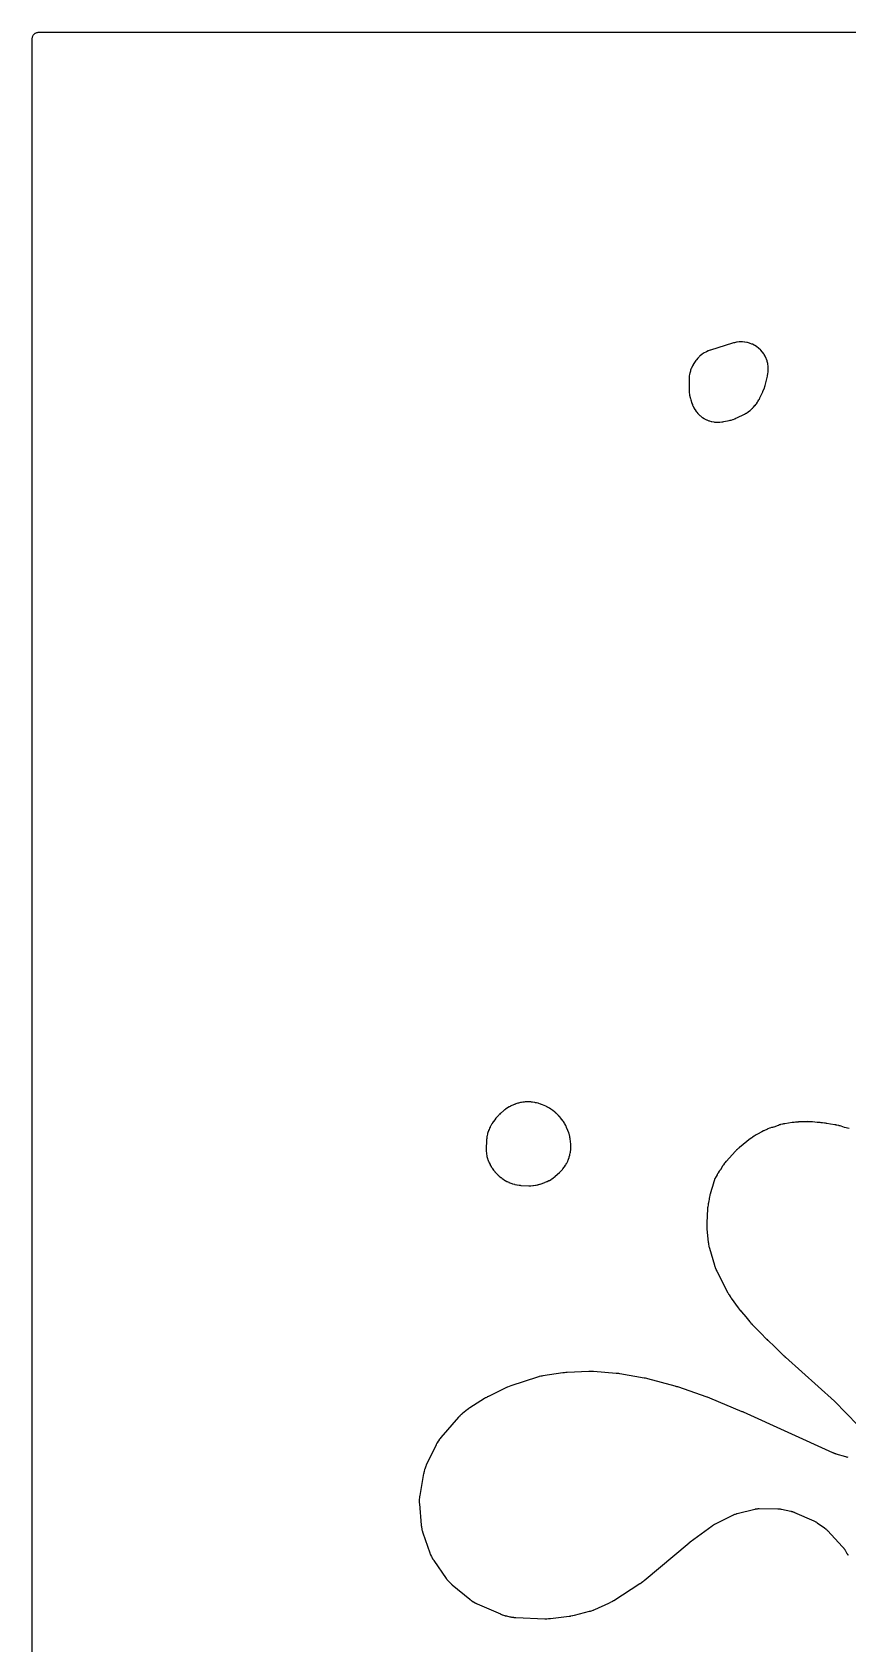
# Model space of a CAD drawing. Header units: millimetres. Extents: x 0 to 300, y 0 to 300.
# Drawn here: x -0.1 to 75.2, y 151.4 to 300.1 of the extents above; entities that cross this region are included whole.
import ezdxf

# ---------------------------------------------------------------- set-up
doc = ezdxf.new("R2010")
doc.units = ezdxf.units.MM
doc.layers.add('CUT', color=7, linetype='CONTINUOUS')

msp = doc.modelspace()

# ---------------------------------------------------------------- linework, layer by layer
at = {"layer": 'CUT'}
for points in [[(-0.0625, 1.4375), (-0.0625, 298.5625), (-0.0625, 299.4478), (-0.0589, 299.5212), (-0.0503, 299.5794), (-0.036, 299.6365), (-0.0162, 299.6918), (0.009, 299.745), (0.0392, 299.7954), (0.0743, 299.8427), (0.1137, 299.8863), (0.1573, 299.9257), (0.2046, 299.9608), (0.255, 299.991), (0.3082, 300.0162), (0.3635, 300.036), (0.4206, 300.0503), (0.4788, 300.0589), (0.5522, 300.0625), (1.4375, 300.0625), (2.5582, 300.0625), (140.0684, 300.0625), (193.3882, 300.0625)], [(75.3345, 198.9418), (74.8844, 199.0427), (74.5902, 199.1416), (74.5762, 199.1462), (74.4847, 199.1744), (74.4706, 199.1786), (74.4153, 199.1943), (74.3868, 199.2016), (74.2003, 199.2445), (74.1715, 199.2504), (74.1149, 199.2605), (74.1004, 199.2629), (74.0058, 199.2775), (73.9912, 199.2796), (73.6069, 199.3291), (73.2626, 199.4063), (73.2478, 199.4094), (73.1512, 199.4285), (73.1362, 199.4313), (73.0779, 199.4413), (73.0479, 199.4457), (72.8524, 199.4691), (72.8222, 199.472), (72.7632, 199.4761), (72.748, 199.4769), (72.6496, 199.4812), (72.6345, 199.4817), (72.3874, 199.4862), (71.9353, 199.5445), (71.9229, 199.546), (71.8426, 199.5546), (71.8302, 199.5558), (71.7818, 199.5601), (71.757, 199.5617), (71.5956, 199.569), (71.5707, 199.5696), (71.5221, 199.5698), (71.5097, 199.5697), (71.4289, 199.5684), (71.4165, 199.568), (70.6562, 199.5394), (70.6422, 199.5387), (70.5512, 199.5331), (70.5372, 199.5321), (70.4826, 199.5275), (70.4547, 199.5245), (70.3854, 199.5153), (70.2416, 199.5058), (70.2163, 199.5036), (70.167, 199.4982), (70.1543, 199.4967), (70.0724, 199.486), (70.0599, 199.4842), (69.4029, 199.3842), (69.3879, 199.3818), (69.2904, 199.3644), (69.2754, 199.3615), (69.2172, 199.3496), (69.1875, 199.3427), (68.9959, 199.2933), (68.9666, 199.2849), (68.9098, 199.2671), (68.8953, 199.2624), (68.8016, 199.2304), (68.7873, 199.2253), (68.3846, 199.0765), (68.343, 199.0669), (68.3308, 199.064), (68.2521, 199.0443), (68.24, 199.0412), (68.1929, 199.0283), (68.1689, 199.0212), (68.0163, 198.9727), (67.9694, 198.9556), (67.8214, 198.8945), (67.7985, 198.8845), (67.7542, 198.8641), (67.7429, 198.8587), (67.6699, 198.8231), (67.6587, 198.8176), (67.5906, 198.7826), (67.5141, 198.7523), (67.5015, 198.7471), (67.4523, 198.7263), (67.4274, 198.7151), (67.2693, 198.6397), (67.2211, 198.6139), (67.0705, 198.5244), (67.0473, 198.5099), (67.0034, 198.481), (66.754, 198.3529), (66.7407, 198.3459), (66.6553, 198.2993), (66.6423, 198.292), (66.5916, 198.2627), (66.5661, 198.247), (66.4028, 198.1414), (66.3781, 198.1245), (66.3306, 198.0903), (66.3186, 198.0814), (66.2411, 198.0226), (66.2292, 198.0134), (65.2021, 197.1928), (65.1928, 197.1852), (65.1327, 197.1352), (65.1236, 197.1274), (65.088, 197.0966), (65.0702, 197.0805), (64.9563, 196.9735), (64.9391, 196.9567), (64.9062, 196.9232), (64.8978, 196.9145), (64.8442, 196.8577), (64.836, 196.8488), (63.968, 195.8912), (63.9585, 195.8805), (63.8979, 195.8104), (63.8887, 195.7995), (63.8533, 195.7565), (63.8357, 195.734), (63.7248, 195.5855), (63.7083, 195.5622), (63.6772, 195.5161), (63.6693, 195.5041), (63.6193, 195.4261), (63.6117, 195.414), (63.4416, 195.134), (63.3998, 195.0808), (63.3912, 195.0696), (63.3582, 195.0254), (63.3419, 195.0024), (63.2392, 194.8505), (63.2239, 194.8268), (63.1953, 194.7797), (63.1881, 194.7676), (63.1422, 194.6882), (63.1353, 194.6759), (63.0472, 194.5149), (63.0399, 194.5011), (62.9932, 194.4101), (62.9862, 194.396), (62.9596, 194.3407), (62.9467, 194.312), (62.868, 194.1235), (62.8567, 194.0942), (62.836, 194.0364), (62.8309, 194.0215), (62.799, 193.9244), (62.7943, 193.9094), (62.5221, 192.9995), (62.5181, 192.9855), (62.4932, 192.8944), (62.4896, 192.8804), (62.4759, 192.8252), (62.4697, 192.7969), (62.4333, 192.6116), (62.4284, 192.5829), (62.4202, 192.5268), (62.4182, 192.5124), (62.4068, 192.4186), (62.4052, 192.4042), (62.3924, 192.2723), (62.3502, 192.1063), (62.3468, 192.0923), (62.326, 192.0017), (62.323, 191.9877), (62.3118, 191.933), (62.3068, 191.9048), (62.2783, 191.7211), (62.2746, 191.6928), (62.2687, 191.6372), (62.2673, 191.6229), (62.2597, 191.5303), (62.2587, 191.516), (62.1836, 190.229), (62.183, 190.217), (62.18, 190.1389), (62.1797, 190.1269), (62.1788, 190.0799), (62.1788, 190.0558), (62.1823, 189.8995), (62.1833, 189.8755), (62.1862, 189.8286), (62.187, 189.8166), (62.1935, 189.7387), (62.1946, 189.7267), (62.1989, 189.6843), (62.1995, 189.6765), (62.2008, 189.6616), (62.325, 188.4531), (62.3265, 188.4395), (62.3376, 188.3514), (62.3395, 188.3378), (62.3473, 188.285), (62.352, 188.2581), (62.3861, 188.0838), (62.392, 188.0571), (62.4046, 188.0052), (62.408, 187.9919), (62.431, 187.9061), (62.4347, 187.8929), (62.8908, 186.3341), (62.895, 186.3201), (62.896, 186.3171), (62.8978, 186.3113), (62.9261, 186.2224), (62.9306, 186.2088), (62.9489, 186.1558), (62.9589, 186.129), (63.0282, 185.9558), (63.0395, 185.9294), (63.0627, 185.8785), (63.0688, 185.8655), (63.1096, 185.7816), (63.116, 185.7687), (64.146, 183.7712), (64.1527, 183.7586), (64.197, 183.6773), (64.204, 183.6649), (64.2319, 183.6167), (64.2467, 183.5923), (64.3468, 183.4366), (64.3628, 183.413), (64.3864, 183.3797), (64.4363, 183.3043), (64.4482, 183.2869), (65.0802, 182.4003), (65.0914, 182.3852), (65.1654, 182.288), (65.177, 182.2732), (65.2736, 182.1542), (65.2857, 182.1397), (65.3657, 182.0474), (65.3782, 182.0333), (65.798, 181.5778), (66.1604, 181.1167), (66.1725, 181.1018), (66.2526, 181.0063), (66.2652, 180.9918), (66.3695, 180.8753), (66.3825, 180.8612), (66.4685, 180.7711), (66.482, 180.7574), (67.2498, 180.0026), (67.6402, 179.579), (67.6495, 179.5692), (67.7106, 179.5058), (67.7202, 179.4961), (67.7987, 179.4183), (67.8084, 179.4089), (67.8723, 179.3483), (67.8823, 179.3391), (68.421, 178.8513), (69.3144, 177.973), (69.3191, 177.9685), (69.3513, 177.9375), (69.3564, 177.9327), (69.3971, 177.8944), (69.402, 177.8898), (69.4345, 177.8599), (69.4399, 177.8551), (73.9821, 173.7802), (76.1213, 171.5679)], [(75.2375, 168.5918), (75.1515, 168.6086), (75.0735, 168.6279), (75.0312, 168.6395), (74.1277, 168.9105), (74.1132, 168.9149), (74.0795, 168.9257), (74.0651, 168.9304), (74.0475, 168.9363), (74.0332, 168.9413), (73.9999, 168.9531), (73.9856, 168.9583), (73.9743, 168.9626), (73.9601, 168.968), (73.9272, 168.981), (73.9132, 168.9867), (73.8961, 168.9938), (73.8821, 168.9997), (73.8497, 169.0138), (73.8358, 169.0199), (65.5641, 172.7747), (65.5605, 172.7763), (65.5351, 172.7877), (65.5312, 172.7894), (65.4994, 172.8033), (65.4955, 172.805), (65.4703, 172.8158), (65.4662, 172.8176), (62.4765, 174.0738), (62.4677, 174.0774), (62.4061, 174.1022), (62.3965, 174.1059), (62.3192, 174.1354), (62.3098, 174.1389), (62.2483, 174.1612), (62.2382, 174.1648), (59.5169, 175.0976), (59.5079, 175.1006), (59.445, 175.1211), (59.4352, 175.1242), (59.3564, 175.1483), (59.3468, 175.1512), (59.2842, 175.1692), (59.2739, 175.1721), (56.7581, 175.8491), (56.7446, 175.8526), (56.6568, 175.874), (56.6432, 175.8772), (56.5323, 175.9016), (56.5187, 175.9044), (56.4299, 175.9218), (56.4162, 175.9243), (54.164, 176.311), (54.15, 176.3133), (54.0591, 176.3267), (54.0451, 176.3286), (53.9306, 176.3427), (53.9165, 176.3443), (53.8251, 176.3534), (53.811, 176.3547), (51.7476, 176.5113), (51.7299, 176.5124), (51.6143, 176.5177), (51.5966, 176.5183), (51.4514, 176.5207), (51.4336, 176.5207), (51.318, 176.5192), (51.3002, 176.5187), (49.305, 176.4331), (49.2893, 176.4322), (49.1876, 176.4251), (49.1719, 176.4239), (49.0445, 176.4117), (49.0289, 176.41), (48.9277, 176.3976), (48.9121, 176.3955), (47.0666, 176.1213), (47.0541, 176.1194), (46.9733, 176.1056), (46.9609, 176.1034), (46.9125, 176.0941), (46.8878, 176.0888), (46.7282, 176.0512), (46.7038, 176.0449), (46.6564, 176.0315), (46.6442, 176.028), (46.5658, 176.0042), (46.5538, 176.0004), (44.1117, 175.2028), (44.0922, 175.196), (43.966, 175.1499), (43.9467, 175.1425), (43.7904, 175.0792), (43.7714, 175.0712), (43.6487, 175.0165), (43.6299, 175.0077), (42.0358, 174.2307), (42.0211, 174.2233), (41.9259, 174.1736), (41.9113, 174.1657), (41.7936, 174.1001), (41.7793, 174.0918), (41.6869, 174.0369), (41.6728, 174.0283), (40.3258, 173.1767), (40.3105, 173.1667), (40.2123, 173.1004), (40.1974, 173.09), (40.0768, 173.0031), (40.0622, 172.9922), (39.9682, 172.92), (39.9539, 172.9087), (39.6563, 172.6654), (39.6467, 172.6574), (39.5848, 172.6046), (39.5754, 172.5964), (39.5389, 172.5639), (39.5205, 172.5469), (39.4037, 172.4339), (39.386, 172.4161), (39.3523, 172.3807), (39.3438, 172.3715), (39.289, 172.3115), (39.2807, 172.3021), (37.6474, 170.435), (37.6385, 170.4246), (37.5817, 170.3567), (37.5731, 170.3461), (37.54, 170.3045), (37.5235, 170.2829), (37.4209, 170.1416), (37.3909, 170.0961), (37.3016, 169.9461), (37.2882, 169.9223), (37.2631, 169.8754), (37.2568, 169.8633), (37.2168, 169.7844), (37.2107, 169.7722), (36.3019, 167.8726), (36.2961, 167.8602), (36.2597, 167.7795), (36.2543, 167.767), (36.2335, 167.718), (36.2235, 167.6927), (36.1627, 167.529), (36.1461, 167.4772), (36.1004, 167.3086), (36.0939, 167.2822), (36.0823, 167.2302), (36.0795, 167.2169), (36.0622, 167.1301), (36.0597, 167.1167), (35.7015, 165.0768), (35.6994, 165.064), (35.6866, 164.9809), (35.6848, 164.9681), (35.6782, 164.918), (35.6754, 164.8922), (35.6609, 164.727), (35.6586, 164.6753), (35.6584, 164.5094), (35.6589, 164.4835), (35.661, 164.433), (35.6617, 164.4201), (35.667, 164.3362), (35.668, 164.3233), (35.8357, 162.3548), (35.8369, 162.3422), (35.8456, 162.2605), (35.847, 162.248), (35.8533, 162.199), (35.857, 162.174), (35.8843, 162.0143), (35.8949, 161.9649), (35.9355, 161.808), (35.9424, 161.7837), (35.9568, 161.7365), (35.9606, 161.7244), (35.9862, 161.6463), (35.9902, 161.6344), (36.6363, 159.7947), (36.6409, 159.7821), (36.6718, 159.7001), (36.6767, 159.6876), (36.6963, 159.6387), (36.7069, 159.614), (36.7785, 159.4569), (36.803, 159.4089), (36.8884, 159.2588), (36.9023, 159.2357), (36.9303, 159.1912), (36.9376, 159.1799), (36.986, 159.1068), (36.9935, 159.0957), (38.1424, 157.4419), (38.1504, 157.4308), (38.2029, 157.3587), (38.2112, 157.3477), (38.2437, 157.3051), (38.2609, 157.2836), (38.3741, 157.1489), (38.4113, 157.1085), (38.5364, 156.9846), (38.5563, 156.9658), (38.5961, 156.9298), (38.6064, 156.9207), (38.674, 156.8624), (38.6845, 156.8536), (40.3104, 155.5144), (40.3212, 155.5056), (40.3922, 155.4498), (40.4033, 155.4414), (40.4467, 155.4088), (40.4694, 155.3927), (40.6168, 155.2926), (40.6642, 155.2635), (40.8203, 155.1775), (40.8449, 155.1647), (40.8937, 155.1407), (40.9062, 155.1347), (40.9882, 155.0967), (41.0009, 155.091), (43.1404, 154.1586), (43.1538, 154.153), (43.2413, 154.1174), (43.2548, 154.112), (43.3079, 154.0919), (43.3353, 154.0822), (43.515, 154.0239), (43.5428, 154.0156), (43.5976, 154.0007), (43.6117, 153.9971), (43.7034, 153.9745), (43.7176, 153.9712), (44.0091, 153.9069), (44.0219, 153.9042), (44.1057, 153.8876), (44.1186, 153.8852), (44.1692, 153.8763), (44.1952, 153.8724), (44.3646, 153.8503), (44.3907, 153.8475), (44.4419, 153.8431), (44.455, 153.8421), (44.5402, 153.8367), (44.5533, 153.836), (47.2523, 153.7229), (47.2643, 153.7226), (47.3426, 153.7209), (47.3547, 153.7207), (47.4018, 153.7206), (47.4259, 153.7211), (47.5823, 153.7271), (47.6064, 153.7285), (47.6533, 153.7322), (47.6653, 153.7333), (47.7433, 153.741), (47.7552, 153.7423), (49.4741, 153.9475), (49.4943, 153.9502), (49.6249, 153.9703), (49.645, 153.9738), (49.8079, 154.0045), (49.8278, 154.0087), (49.9568, 154.0376), (49.9766, 154.0423), (51.3596, 154.402), (51.372, 154.4054), (51.4526, 154.4282), (51.465, 154.4318), (51.5131, 154.4466), (51.5376, 154.4547), (51.6955, 154.5106), (51.7196, 154.5197), (51.7663, 154.5385), (51.7782, 154.5435), (51.8552, 154.5765), (51.867, 154.5817), (53.1387, 155.1592), (53.158, 155.1684), (53.2821, 155.2302), (53.3011, 155.24), (53.454, 155.323), (53.4725, 155.3335), (53.592, 155.404), (53.6102, 155.4152), (56.0252, 156.9582), (56.0415, 156.969), (56.1461, 157.0408), (56.162, 157.0521), (56.2903, 157.1463), (56.3059, 157.1582), (56.4056, 157.2366), (56.4208, 157.2489), (60.5517, 160.7194), (60.5562, 160.7232), (60.5668, 160.7319), (60.5713, 160.7357), (60.5824, 160.7447), (60.588, 160.7493), (60.601, 160.7597), (60.6066, 160.7642), (60.6112, 160.7679), (60.6169, 160.7724), (60.6304, 160.7828), (60.6362, 160.7873), (60.6389, 160.7894), (60.6458, 160.7946), (60.6617, 160.8066), (60.6686, 160.8117), (62.671, 162.2855), (62.6791, 162.2913), (62.6864, 162.2966), (62.7181, 162.3184), (62.7755, 162.356), (62.8001, 162.3716), (62.824, 162.3856), (62.8806, 162.4175), (62.9145, 162.4356), (62.9259, 162.4414), (62.9358, 162.4464), (64.6514, 163.2928), (64.662, 163.298), (64.6717, 163.3026), (64.7136, 163.3213), (64.7898, 163.353), (64.8222, 163.3657), (64.8535, 163.3765), (64.9276, 163.4005), (64.9717, 163.4136), (64.9865, 163.4175), (64.9994, 163.4209), (66.6242, 163.8312), (66.6336, 163.8336), (66.64, 163.8351), (66.6813, 163.844), (66.7416, 163.8556), (66.8096, 163.866), (66.8557, 163.8712), (66.9191, 163.8762), (66.9683, 163.8783), (67.007, 163.8791), (67.019, 163.8791), (67.0299, 163.879), (68.7563, 163.8569), (68.7673, 163.8566), (68.7772, 163.8564), (68.8198, 163.8543), (68.8962, 163.8488), (68.9284, 163.8458), (68.959, 163.8418), (69.0305, 163.8312), (69.0726, 163.824), (69.0865, 163.8212), (69.0986, 163.8187), (69.9427, 163.64), (69.954, 163.6375), (69.9642, 163.6352), (70.0077, 163.6243), (70.0853, 163.6027), (70.118, 163.5929), (70.1486, 163.5824), (70.22, 163.5563), (70.2619, 163.5398), (70.2757, 163.5339), (70.2876, 163.5288), (72.0566, 162.7498), (72.067, 162.7452), (72.0763, 162.7409), (72.1158, 162.7217), (72.1861, 162.6855), (72.2155, 162.6696), (72.2428, 162.6534), (72.3063, 162.6142), (72.3432, 162.5901), (72.3553, 162.5817), (72.3657, 162.5744), (73.0493, 162.0896), (73.0585, 162.0829), (73.0668, 162.0769), (73.1016, 162.0503), (73.163, 162.0008), (73.1885, 161.9794), (73.212, 161.9581), (73.2661, 161.9071), (73.2974, 161.8762), (73.3075, 161.8656), (73.3163, 161.8564), (74.7185, 160.3582), (74.7271, 160.3489), (74.7348, 160.3404), (74.7669, 160.3031), (74.8228, 160.2344), (74.8458, 160.205), (74.8664, 160.176), (74.9133, 160.1069), (74.9399, 160.0653), (74.9484, 160.0513), (74.9556, 160.039), (75.1237, 159.7494), (75.1314, 159.7365), (75.1826, 159.6532), (75.1906, 159.6405), (75.2226, 159.5913)]]:
    msp.add_lwpolyline(points, dxfattribs=at)
for points in [[(60.6739, 266.2776), (60.6784, 266.2622), (60.7091, 266.1629), (60.714, 266.1476), (60.8181, 265.8401), (60.8229, 265.8264), (60.8552, 265.738), (60.8603, 265.7245), (60.881, 265.6719), (60.8922, 265.6452), (60.9683, 265.476), (60.9946, 265.4244), (61.0854, 265.2656), (61.1165, 265.2167), (61.2222, 265.0674), (61.2579, 265.0218), (61.3775, 264.8833), (61.4174, 264.8413), (61.5498, 264.715), (61.5935, 264.6771), (61.7375, 264.5641), (61.7847, 264.5306), (61.9389, 264.432), (61.9891, 264.4032), (62.152, 264.3199), (62.2048, 264.2961), (62.375, 264.2289), (62.4298, 264.2102), (62.6057, 264.1598), (62.662, 264.1465), (62.842, 264.1132), (62.8993, 264.1054), (63.0816, 264.0896), (63.1395, 264.0874), (63.3225, 264.0892), (63.3803, 264.0926), (63.5647, 264.1123), (63.5934, 264.1161), (63.6493, 264.1248), (63.6636, 264.1272), (63.7561, 264.144), (63.7704, 264.1467), (64.2517, 264.2458), (64.2643, 264.2486), (64.3458, 264.2672), (64.3583, 264.2702), (64.407, 264.2824), (64.4318, 264.2892), (64.5899, 264.3362), (64.6386, 264.3529), (64.792, 264.4133), (64.8158, 264.4232), (64.8617, 264.4436), (64.8734, 264.4489), (64.9491, 264.4844), (64.9607, 264.49), (65.6574, 264.8355), (65.6703, 264.8421), (65.7533, 264.8858), (65.766, 264.8926), (65.8152, 264.9201), (65.8401, 264.9347), (65.9971, 265.0324), (66.0445, 265.0652), (66.1894, 265.176), (66.2335, 265.2132), (66.369, 265.3391), (66.3896, 265.3592), (66.429, 265.3995), (66.439, 265.41), (66.5029, 265.4786), (66.5126, 265.4893), (66.6347, 265.6269), (66.6441, 265.6378), (66.7047, 265.7095), (66.7139, 265.7207), (66.7493, 265.7646), (66.7668, 265.7875), (66.8758, 265.9371), (66.9075, 265.9854), (67.0015, 266.1448), (67.0156, 266.17), (67.0419, 266.2199), (67.0485, 266.2328), (67.0902, 266.3168), (67.0965, 266.3298), (67.3626, 266.8997), (67.3687, 266.9131), (67.407, 267.0007), (67.4127, 267.0143), (67.4345, 267.0675), (67.4449, 267.095), (67.5084, 267.2752), (67.5175, 267.3032), (67.5339, 267.3583), (67.538, 267.3724), (67.563, 267.4647), (67.5667, 267.4789), (67.7805, 268.3498), (67.7837, 268.3639), (67.8039, 268.4554), (67.8068, 268.4696), (67.8176, 268.5249), (67.8225, 268.5533), (67.8491, 268.7363), (67.8546, 268.7937), (67.8635, 268.9759), (67.8635, 269.0336), (67.8547, 269.2158), (67.8492, 269.2733), (67.823, 269.4538), (67.812, 269.5104), (67.7686, 269.6876), (67.7522, 269.7429), (67.692, 269.9151), (67.6703, 269.9686), (67.5938, 270.1342), (67.5671, 270.1853), (67.4751, 270.3428), (67.4436, 270.3912), (67.3369, 270.5391), (67.3009, 270.5842), (67.1805, 270.7212), (67.1403, 270.7626), (67.0073, 270.8874), (66.9634, 270.9248), (66.8189, 271.0363), (66.7716, 271.0693), (66.6172, 271.1663), (66.5669, 271.1946), (66.4038, 271.2764), (66.3511, 271.2997), (66.1809, 271.3654), (66.1261, 271.3836), (65.9504, 271.4327), (65.8942, 271.4455), (65.7146, 271.4775), (65.6574, 271.4849), (65.4756, 271.4994), (65.4179, 271.5013), (65.2355, 271.4983), (65.1779, 271.4946), (64.9967, 271.4741), (64.9397, 271.4649), (64.7588, 271.4266), (64.7307, 271.42), (64.6762, 271.4057), (64.6623, 271.4018), (64.5722, 271.3758), (64.5584, 271.3717), (62.5163, 270.7292), (62.5027, 270.7247), (62.4146, 270.6947), (62.4011, 270.6899), (62.3487, 270.6706), (62.3221, 270.6601), (62.1531, 270.5886), (62.1016, 270.5639), (61.9424, 270.4778), (61.8934, 270.4482), (61.7432, 270.3474), (61.6972, 270.3133), (61.5573, 270.1986), (61.5148, 270.1603), (61.3864, 270.0328), (61.3478, 269.9906), (61.2305, 269.8495), (61.2128, 269.8271), (61.1791, 269.7825), (61.1707, 269.7709), (61.1165, 269.6953), (61.1083, 269.6836), (61.0497, 269.5977), (61.0424, 269.5867), (60.9956, 269.5146), (60.9885, 269.5034), (60.9613, 269.4594), (60.9479, 269.4366), (60.8651, 269.2886), (60.8413, 269.2413), (60.7728, 269.0886), (60.7533, 269.0394), (60.6978, 268.8791), (60.6897, 268.8539), (60.6749, 268.8044), (60.6713, 268.7916), (60.6486, 268.7087), (60.6452, 268.6959), (60.642, 268.6829), (60.639, 268.6707), (60.6209, 268.5911), (60.6182, 268.5788), (60.6083, 268.5307), (60.6037, 268.506), (60.5778, 268.347), (60.5719, 268.2971), (60.5594, 268.1365), (60.5579, 268.1114), (60.5562, 268.0624), (60.5559, 268.0498), (60.5546, 267.9682), (60.5546, 267.9556), (60.56, 267.0661), (60.5603, 267.0501), (60.5637, 266.9461), (60.5644, 266.9301), (60.5682, 266.8678), (60.5709, 266.8359), (60.594, 266.6321), (60.6046, 266.569), (60.6492, 266.3688), (60.657, 266.3378)], [(42.2919, 195.429), (42.3054, 195.4074), (42.3325, 195.3659), (42.3396, 195.3553), (42.3862, 195.2872), (42.3935, 195.2768), (42.5214, 195.0981), (42.5291, 195.0876), (42.58, 195.0197), (42.5879, 195.0094), (42.6194, 194.9692), (42.6359, 194.949), (42.7448, 194.8219), (42.7804, 194.7838), (42.8999, 194.6666), (42.919, 194.6488), (42.9569, 194.6147), (42.9667, 194.6061), (43.031, 194.5508), (43.041, 194.5423), (43.19, 194.4198), (43.2017, 194.4104), (43.278, 194.3507), (43.2899, 194.3417), (43.3367, 194.3069), (43.3611, 194.2898), (43.52, 194.1836), (43.5712, 194.1529), (43.7399, 194.063), (43.7666, 194.0497), (43.8193, 194.0249), (43.8329, 194.0187), (43.9216, 193.9796), (43.9353, 193.9737), (44.1038, 193.9045), (44.1158, 193.8997), (44.1944, 193.8694), (44.2065, 193.8648), (44.2542, 193.8476), (44.2787, 193.8393), (44.4373, 193.7896), (44.4874, 193.7763), (44.6475, 193.7409), (44.6985, 193.732), (44.8633, 193.7103), (44.889, 193.7075), (44.9395, 193.703), (44.9524, 193.702), (45.0365, 193.6965), (45.0494, 193.6958), (45.7563, 193.6643), (45.7704, 193.6639), (45.8624, 193.662), (45.8766, 193.6618), (45.9319, 193.662), (45.9602, 193.6627), (46.1414, 193.6718), (46.1977, 193.6773), (46.3748, 193.703), (46.4304, 193.7138), (46.6066, 193.7567), (46.634, 193.764), (46.687, 193.7796), (46.7006, 193.7838), (46.7882, 193.8118), (46.8016, 193.8163), (47.2484, 193.9708), (47.2623, 193.9758), (47.3524, 194.0095), (47.3662, 194.0149), (47.4198, 194.0364), (47.447, 194.0481), (47.6192, 194.1275), (47.6717, 194.1549), (47.8331, 194.2495), (47.8826, 194.2819), (48.0359, 194.3935), (48.0594, 194.4115), (48.1044, 194.4478), (48.1158, 194.4572), (48.1892, 194.5194), (48.2004, 194.5291), (48.6036, 194.8884), (48.6144, 194.8982), (48.6835, 194.9628), (48.694, 194.9728), (48.7345, 195.0127), (48.7548, 195.0335), (48.8813, 195.1705), (48.9187, 195.2151), (49.0299, 195.3616), (49.0628, 195.4096), (49.1606, 195.5684), (49.1752, 195.5935), (49.2026, 195.6433), (49.2095, 195.6561), (49.2531, 195.74), (49.2597, 195.753), (49.3508, 195.9393), (49.3564, 195.951), (49.3916, 196.027), (49.3969, 196.0388), (49.417, 196.0849), (49.4269, 196.1088), (49.4865, 196.263), (49.503, 196.3118), (49.5486, 196.4684), (49.5608, 196.5185), (49.5932, 196.6807), (49.5977, 196.7061), (49.6055, 196.7558), (49.6073, 196.7686), (49.6184, 196.8517), (49.62, 196.8645), (49.6285, 196.9414), (49.6303, 196.9597), (49.6399, 197.0788), (49.6411, 197.0972), (49.6447, 197.1688), (49.6454, 197.2055), (49.6426, 197.4444), (49.6411, 197.4811), (49.6359, 197.5526), (49.6343, 197.5709), (49.6219, 197.6898), (49.6197, 197.7081), (49.5791, 198.0092), (49.5772, 198.0223), (49.5638, 198.1076), (49.5616, 198.1207), (49.5523, 198.1717), (49.5471, 198.1978), (49.5095, 198.3638), (49.4955, 198.415), (49.4434, 198.5771), (49.4347, 198.6022), (49.4166, 198.6508), (49.4119, 198.6632), (49.38, 198.7434), (49.375, 198.7557), (49.2564, 199.0366), (49.2508, 199.0494), (49.2135, 199.1322), (49.2076, 199.1448), (49.1841, 199.194), (49.1715, 199.219), (49.0868, 199.3767), (49.0581, 199.4246), (48.9591, 199.5737), (48.9431, 199.5966), (48.9109, 199.6406), (48.9025, 199.6518), (48.8472, 199.7237), (48.8385, 199.7347), (48.6549, 199.9622), (48.6441, 199.9753), (48.5724, 200.0591), (48.5612, 200.0719), (48.5167, 200.121), (48.4933, 200.1455), (48.3363, 200.3003), (48.3115, 200.3235), (48.2618, 200.3672), (48.2489, 200.3783), (48.1641, 200.4488), (48.1509, 200.4595), (47.9492, 200.6178), (47.9393, 200.6254), (47.8741, 200.6744), (47.864, 200.6818), (47.8242, 200.7104), (47.8036, 200.7247), (47.6692, 200.813), (47.6262, 200.8388), (47.4849, 200.9157), (47.4626, 200.9272), (47.4186, 200.9488), (47.4073, 200.9542), (47.3334, 200.9886), (47.322, 200.9938), (47.0261, 201.124), (47.0141, 201.1291), (46.9356, 201.1616), (46.9235, 201.1665), (46.8759, 201.185), (46.8513, 201.194), (46.6927, 201.2479), (46.6425, 201.2625), (46.4798, 201.3024), (46.4543, 201.308), (46.4042, 201.318), (46.3913, 201.3204), (46.3077, 201.3352), (46.2948, 201.3374), (46.1194, 201.3644), (46.106, 201.3664), (46.0189, 201.3778), (46.0055, 201.3794), (45.9529, 201.3851), (45.926, 201.3874), (45.7529, 201.3983), (45.6989, 201.3993), (45.5256, 201.3946), (45.4985, 201.3933), (45.4458, 201.3894), (45.4324, 201.3883), (45.3449, 201.38), (45.3314, 201.3786), (45.2184, 201.3653), (45.2031, 201.3632), (45.1033, 201.3489), (45.088, 201.3464), (45.0283, 201.3363), (44.9979, 201.3303), (44.804, 201.2868), (44.7443, 201.2701), (44.5559, 201.2068), (44.5268, 201.1962), (44.4705, 201.1739), (44.4561, 201.1681), (44.3634, 201.1287), (44.3492, 201.1224), (44.1473, 201.0305), (44.1346, 201.0245), (44.052, 200.9845), (44.0394, 200.9782), (43.9903, 200.953), (43.9655, 200.9395), (43.8086, 200.8493), (43.7611, 200.8189), (43.6134, 200.7144), (43.5907, 200.6976), (43.5472, 200.6637), (43.5362, 200.6549), (43.4652, 200.5967), (43.4544, 200.5876), (43.145, 200.3218), (43.1319, 200.3101), (43.0474, 200.2332), (43.0346, 200.2212), (42.9854, 200.1736), (42.9608, 200.1484), (42.8063, 199.9804), (42.7832, 199.9539), (42.7399, 199.9008), (42.729, 199.8871), (42.6593, 199.7966), (42.6488, 199.7825), (42.4826, 199.5529), (42.4732, 199.5395), (42.4133, 199.4518), (42.4042, 199.4382), (42.3697, 199.3846), (42.3528, 199.3567), (42.2477, 199.1723), (42.2323, 199.1435), (42.2039, 199.0864), (42.1968, 199.0717), (42.1519, 198.9755), (42.1452, 198.9606), (42.0964, 198.8479), (42.091, 198.835), (42.0567, 198.7504), (42.0515, 198.7373), (42.0321, 198.6859), (42.0228, 198.6594), (41.967, 198.4882), (41.9521, 198.434), (41.913, 198.2607), (41.9033, 198.2053), (41.8803, 198.0267), (41.8774, 197.9987), (41.873, 197.944), (41.872, 197.93), (41.8668, 197.8388), (41.8661, 197.8248), (41.8406, 197.0755), (41.8403, 197.0604), (41.8394, 196.9626), (41.8394, 196.9476), (41.8404, 196.8888), (41.8416, 196.8587), (41.8544, 196.6663), (41.8614, 196.6065), (41.893, 196.4189), (41.9059, 196.3601), (41.9568, 196.174), (41.9655, 196.1452), (41.9838, 196.0894), (41.9887, 196.0751), (42.0215, 195.983), (42.0267, 195.9688), (42.0423, 195.9284), (42.047, 195.9166), (42.0783, 195.8402), (42.0832, 195.8285), (42.103, 195.783), (42.1136, 195.7599), (42.1846, 195.6135), (42.2087, 195.5688)]]:
    msp.add_lwpolyline(points, close=True, dxfattribs=at)

doc.saveas('drawing.dxf')
